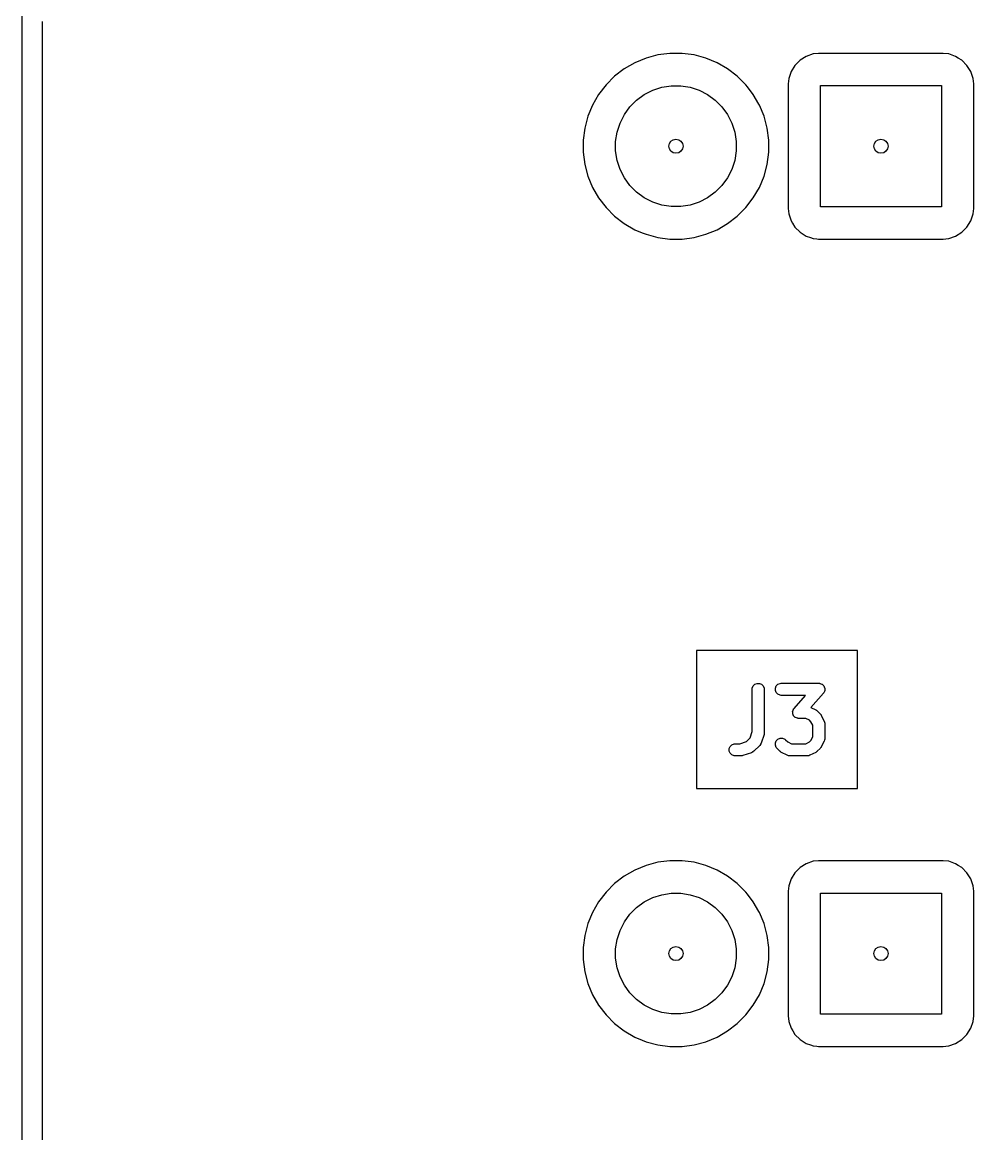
# Model space of a CAD drawing. Extents: x 20 to 124, y -124 to -20.
# Drawn here: x 20 to 43.58, y -96.46 to -68.93 of the extents above; entities that cross this region are included whole.
import ezdxf

# ---------------------------------------------------------------- set-up
doc = ezdxf.new("R2010")
doc.units = 0
doc.layers.add('BLACK', color=7, linetype='CONTINUOUS')
doc.layers.add('WHITE', color=7, linetype='CONTINUOUS')

msp = doc.modelspace()

# ---------------------------------------------------------------- linework, layer by layer
at = {"layer": 'BLACK', "linetype": 'CONTINUOUS'}
for p, q in [((20.5005, -71.849223), (20.5005, -68.911655)), ((35.180328, -69.932318), (34.919168, -70.083099)), ((35.180338, -69.932314), (35.180328, -69.932318)), ((35.458939, -69.816913), (35.180338, -69.932314)), ((35.750233, -69.738861), (35.458939, -69.816913)), ((36.049206, -69.699501), (35.750233, -69.738861)), ((36.049211, -69.6995), (36.049206, -69.699501)), ((36.049217, -69.6995), (36.049211, -69.6995)), ((36.350783, -69.6995), (36.049217, -69.6995)), ((36.350788, -69.6995), (36.350783, -69.6995)), ((36.350793, -69.699501), (36.350788, -69.6995)), ((36.649766, -69.738861), (36.350793, -69.699501)), ((36.94106, -69.816913), (36.649766, -69.738861)), ((37.219661, -69.932314), (36.94106, -69.816913)), ((37.219671, -69.932318), (37.219661, -69.932314)), ((37.480831, -70.083099), (37.219671, -69.932318)), ((39.277737, -69.870184), (39.150184, -69.997737)), ((39.430476, -69.774211), (39.277737, -69.870184)), ((39.600745, -69.714631), (39.430476, -69.774211)), ((39.60075, -69.71463), (39.600745, -69.714631)), ((39.735039, -69.6995), (39.60075, -69.71463)), ((39.735046, -69.6995), (39.735039, -69.6995)), ((42.824954, -69.6995), (39.735046, -69.6995)), ((42.82496, -69.6995), (42.824954, -69.6995)), ((42.959249, -69.71463), (42.82496, -69.6995)), ((42.959254, -69.714631), (42.959249, -69.71463)), ((43.129523, -69.774211), (42.959254, -69.714631)), ((43.197482, -69.816913), (43.129523, -69.774211)), ((43.282262, -69.870184), (43.197482, -69.816913)), ((43.409816, -69.997738), (43.282262, -69.870184)), ((34.919168, -70.083099), (34.679921, -70.266679)), ((37.720078, -70.266679), (37.480831, -70.083099)), ((39.054211, -70.150476), (38.994631, -70.320745)), ((39.150184, -69.997737), (39.054211, -70.150476)), ((43.505789, -70.150478), (43.409816, -69.997738)), ((43.565368, -70.320745), (43.505789, -70.150478)), ((34.466679, -70.479921), (34.283099, -70.719168)), ((34.466685, -70.479914), (34.466679, -70.479921)), ((34.679914, -70.266685), (34.466685, -70.479914)), ((34.679921, -70.266679), (34.679914, -70.266685)), ((37.720085, -70.266685), (37.720078, -70.266679)), ((37.908439, -70.455039), (37.720085, -70.266685)), ((37.933314, -70.479914), (37.908439, -70.455039)), ((37.93332, -70.479921), (37.933314, -70.479914)), ((37.969486, -70.527053), (37.93332, -70.479921)), ((38.99463, -70.32075), (38.9795, -70.455039)), ((38.9795, -70.455039), (38.9795, -73.54496)), ((38.994631, -70.320745), (38.99463, -70.32075)), ((43.565369, -70.32075), (43.565368, -70.320745)), ((43.565854, -70.325054), (43.565369, -70.32075)), ((43.5805, -70.455046), (43.565854, -70.325054)), ((43.5805, -71.874038), (43.5805, -70.455046)), ((34.283099, -70.719168), (34.132318, -70.980328)), ((35.225828, -70.859391), (35.416252, -70.72104)), ((35.416252, -70.72104), (35.625975, -70.614181)), ((35.625975, -70.614181), (35.849832, -70.541445)), ((35.849832, -70.541445), (36.082311, -70.504624)), ((36.082311, -70.504624), (36.317689, -70.504624)), ((36.317689, -70.504624), (36.550168, -70.541445)), ((36.550168, -70.541445), (36.774025, -70.614181)), ((36.774025, -70.614181), (36.983748, -70.72104)), ((36.983748, -70.72104), (37.174172, -70.859391)), ((38.1169, -70.719168), (37.969486, -70.527053)), ((38.254414, -70.95735), (38.1169, -70.719168)), ((39.78, -73.5), (39.78, -70.5)), ((39.78, -70.5), (42.78, -70.5)), ((42.78, -70.5), (42.78, -73.5)), ((34.132314, -70.980338), (34.016913, -71.258939)), ((34.132318, -70.980328), (34.132314, -70.980338)), ((34.92104, -71.216252), (35.059391, -71.025828)), ((35.059391, -71.025828), (35.225828, -70.859391)), ((37.174172, -70.859391), (37.340609, -71.025828)), ((37.340609, -71.025828), (37.47896, -71.216252)), ((38.267683, -70.980332), (38.254414, -70.95735)), ((38.383087, -71.258942), (38.267683, -70.980332)), ((34.016913, -71.258939), (33.938861, -71.550233)), ((34.814181, -71.425975), (34.92104, -71.216252)), ((37.47896, -71.216252), (37.585819, -71.425975)), ((38.461138, -71.550232), (38.383087, -71.258942)), ((33.938861, -71.550233), (33.899501, -71.849206)), ((34.741445, -71.649832), (34.814181, -71.425975)), ((37.585819, -71.425975), (37.658555, -71.649832)), ((38.5005, -71.849217), (38.461138, -71.550232)), ((20.5005, -77.874038), (20.5005, -71.849223)), ((33.899501, -71.849206), (33.8995, -71.849223)), ((33.8995, -71.849223), (33.8995, -72.150776)), ((34.704624, -71.882311), (34.741445, -71.649832)), ((37.658555, -71.649832), (37.695376, -71.882311)), ((38.5005, -72.150783), (38.5005, -71.849217)), ((34.704624, -72.117689), (34.704624, -71.882311)), ((34.741445, -72.350168), (34.704624, -72.117689)), ((37.695376, -72.117689), (37.658555, -72.350168)), ((37.695376, -71.882311), (37.695376, -72.117689)), ((43.5805, -73.544954), (43.5805, -71.874038)), ((33.8995, -72.150776), (33.899501, -72.150793)), ((33.899501, -72.150793), (33.938861, -72.449766)), ((34.814181, -72.574025), (34.741445, -72.350168)), ((37.658555, -72.350168), (37.585819, -72.574025)), ((38.461138, -72.449768), (38.5005, -72.150783)), ((33.938861, -72.449766), (34.016913, -72.74106)), ((34.92104, -72.783748), (34.814181, -72.574025)), ((37.585819, -72.574025), (37.47896, -72.783748)), ((38.383087, -72.741058), (38.461138, -72.449768)), ((34.016913, -72.74106), (34.132314, -73.019661)), ((35.059391, -72.974172), (34.92104, -72.783748)), ((37.47896, -72.783748), (37.340609, -72.974172)), ((38.267683, -73.019668), (38.383087, -72.741058)), ((34.132314, -73.019661), (34.132318, -73.019671)), ((34.132318, -73.019671), (34.283099, -73.280831)), ((35.225828, -73.140609), (35.059391, -72.974172)), ((35.416252, -73.27896), (35.225828, -73.140609)), ((37.174172, -73.140609), (36.983748, -73.27896)), ((37.340609, -72.974172), (37.174172, -73.140609)), ((38.1169, -73.280832), (38.267683, -73.019668)), ((34.283099, -73.280831), (34.466679, -73.520078)), ((35.625975, -73.385819), (35.416252, -73.27896)), ((35.849832, -73.458555), (35.625975, -73.385819)), ((36.082311, -73.495376), (35.849832, -73.458555)), ((36.317689, -73.495376), (36.082311, -73.495376)), ((36.550168, -73.458555), (36.317689, -73.495376)), ((36.774025, -73.385819), (36.550168, -73.458555)), ((36.983748, -73.27896), (36.774025, -73.385819)), ((37.933319, -73.52008), (38.1169, -73.280832)), ((42.78, -73.5), (39.78, -73.5)), ((34.466679, -73.520078), (34.466685, -73.520085)), ((34.466685, -73.520085), (34.679914, -73.733314)), ((34.679914, -73.733314), (34.679921, -73.73332)), ((34.679921, -73.73332), (34.919168, -73.9169)), ((37.480832, -73.9169), (37.72008, -73.733319)), ((37.72008, -73.733319), (37.933319, -73.52008)), ((38.9795, -73.54496), (38.99463, -73.679249)), ((38.99463, -73.679249), (38.994631, -73.679254)), ((38.994631, -73.679254), (39.054211, -73.849523)), ((43.505789, -73.849522), (43.565368, -73.679255)), ((43.565368, -73.679255), (43.5805, -73.544954)), ((34.919168, -73.9169), (35.180328, -74.067681)), ((35.180328, -74.067681), (35.180329, -74.067681)), ((35.180329, -74.067681), (35.180332, -74.067683)), ((35.180332, -74.067683), (35.366072, -74.144619)), ((36.941058, -74.183087), (37.219668, -74.067683)), ((37.219668, -74.067683), (37.480832, -73.9169)), ((39.054211, -73.849523), (39.089964, -73.906423)), ((39.089964, -73.906423), (39.150184, -74.002262)), ((39.150184, -74.002262), (39.277738, -74.129816)), ((43.282262, -74.129816), (43.409816, -74.002262)), ((43.409816, -74.002262), (43.505789, -73.849522)), ((35.366072, -74.144619), (35.458939, -74.183086)), ((35.458939, -74.183086), (35.45894, -74.183086)), ((35.45894, -74.183086), (35.458942, -74.183087)), ((35.458942, -74.183087), (35.750232, -74.261138)), ((35.750232, -74.261138), (36.049217, -74.3005)), ((36.049217, -74.3005), (36.049224, -74.3005)), ((36.049224, -74.3005), (36.350776, -74.3005)), ((36.350776, -74.3005), (36.350783, -74.3005)), ((36.350783, -74.3005), (36.649768, -74.261138)), ((36.649768, -74.261138), (36.941058, -74.183087)), ((39.277738, -74.129816), (39.430478, -74.225789)), ((39.430478, -74.225789), (39.5315, -74.261138)), ((39.5315, -74.261138), (39.600745, -74.285368)), ((39.600745, -74.285368), (39.60075, -74.285369)), ((39.60075, -74.285369), (39.691246, -74.295565)), ((39.691246, -74.295565), (39.73504, -74.300499)), ((39.73504, -74.300499), (39.735043, -74.3005)), ((39.735043, -74.3005), (39.735046, -74.3005)), ((39.735046, -74.3005), (42.824957, -74.3005)), ((42.824957, -74.3005), (42.824958, -74.300499)), ((42.824958, -74.300499), (42.892104, -74.292934)), ((42.892104, -74.292934), (42.959249, -74.285369)), ((42.959249, -74.285369), (42.959252, -74.285368)), ((42.959252, -74.285368), (42.959255, -74.285368)), ((42.959255, -74.285368), (43.129522, -74.225789)), ((43.129522, -74.225789), (43.282262, -74.129816)), ((20.5005, -84.361655), (20.5005, -77.874038)), ((20.5005, -87.910553), (20.5005, -84.361655)), ((40.697225, -84.496187), (36.713071, -84.496187)), ((36.713071, -84.496187), (36.713071, -87.910553)), ((40.697225, -87.910553), (40.697225, -84.496187)), ((38.11528, -85.369992), (38.156664, -85.328608)), ((38.156664, -85.328608), (38.210736, -85.30621)), ((38.210736, -85.30621), (38.269264, -85.30621)), ((38.269264, -85.30621), (38.323336, -85.328608)), ((38.323336, -85.328608), (38.36472, -85.369992)), ((38.686708, -85.369992), (38.728092, -85.328608)), ((38.728092, -85.328608), (38.782164, -85.30621)), ((38.782164, -85.30621), (38.811428, -85.303328)), ((38.811428, -85.303328), (39.74, -85.303328)), ((39.74, -85.303328), (39.755477, -85.304852)), ((39.755477, -85.304852), (39.759412, -85.30459)), ((39.759412, -85.30459), (39.762122, -85.305506)), ((39.762122, -85.305506), (39.769264, -85.30621)), ((39.769264, -85.30621), (39.791778, -85.315536)), ((39.791778, -85.315536), (39.814854, -85.32334)), ((39.814854, -85.32334), (39.818661, -85.326671)), ((39.818661, -85.326671), (39.823336, -85.328608)), ((39.823336, -85.328608), (39.840565, -85.345837)), ((39.840565, -85.345837), (39.858901, -85.361881)), ((38.09, -85.453328), (38.092882, -85.424064)), ((38.09, -86.500416), (38.09, -85.453328)), ((38.092882, -85.424064), (38.11528, -85.369992)), ((38.36472, -85.369992), (38.387118, -85.424064)), ((38.387118, -85.424064), (38.39, -85.453328)), ((38.39, -85.453328), (38.39, -86.524757)), ((38.66431, -85.424064), (38.686708, -85.369992)), ((38.66431, -85.482592), (38.66431, -85.424064)), ((38.686708, -85.536664), (38.66431, -85.482592)), ((38.728092, -85.578048), (38.686708, -85.536664)), ((38.782164, -85.600446), (38.728092, -85.578048)), ((38.811428, -85.603328), (38.782164, -85.600446)), ((39.409435, -85.603328), (38.811428, -85.603328)), ((39.127113, -85.925981), (39.409435, -85.603328)), ((39.852886, -85.552104), (39.545952, -85.902886)), ((39.861929, -85.539454), (39.852886, -85.552104)), ((39.858901, -85.361881), (39.861143, -85.366415)), ((39.861143, -85.366415), (39.86472, -85.369992)), ((39.86472, -85.536664), (39.861929, -85.539454)), ((39.86472, -85.369992), (39.874046, -85.392508)), ((39.865815, -85.534019), (39.86472, -85.536664)), ((39.869988, -85.528183), (39.865815, -85.534019)), ((39.877793, -85.505103), (39.869988, -85.528183)), ((39.874046, -85.392508), (39.884845, -85.414344)), ((39.887118, -85.482592), (39.877793, -85.505103)), ((39.884845, -85.414344), (39.885181, -85.419388)), ((39.885181, -85.419388), (39.887118, -85.424064)), ((39.887118, -85.424064), (39.887118, -85.448439)), ((39.887118, -85.448439), (39.888738, -85.47274)), ((39.888738, -85.47274), (39.887118, -85.47753)), ((39.887118, -85.47753), (39.887118, -85.482592)), ((39.545952, -85.902886), (39.664225, -85.962021)), ((39.091261, -86.005345), (39.092882, -86.000552)), ((39.092882, -86.029654), (39.091261, -86.005345)), ((39.092882, -85.995493), (39.102205, -85.972984)), ((39.092882, -86.000552), (39.092882, -85.995493)), ((39.092882, -86.054021), (39.092882, -86.029654)), ((39.094818, -86.058696), (39.092882, -86.054021)), ((39.095155, -86.063741), (39.094818, -86.058696)), ((39.105953, -86.085576), (39.095155, -86.063741)), ((39.102205, -85.972984), (39.110012, -85.949903)), ((39.11528, -86.108093), (39.105953, -86.085576)), ((39.110012, -85.949903), (39.114183, -85.944066)), ((39.114183, -85.944066), (39.11528, -85.941421)), ((39.11528, -85.941421), (39.118069, -85.938631)), ((39.118856, -86.111669), (39.11528, -86.108093)), ((39.118069, -85.938631), (39.127113, -85.925981)), ((39.121099, -86.116204), (39.118856, -86.111669)), ((39.139434, -86.132247), (39.121099, -86.116204)), ((39.156664, -86.149477), (39.139434, -86.132247)), ((39.161338, -86.151413), (39.156664, -86.149477)), ((39.165146, -86.154745), (39.161338, -86.151413)), ((39.188227, -86.162551), (39.165146, -86.154745)), ((39.210736, -86.171875), (39.188227, -86.162551)), ((39.217873, -86.172577), (39.210736, -86.171875)), ((39.220588, -86.173496), (39.217873, -86.172577)), ((39.224527, -86.173233), (39.220588, -86.173496)), ((39.24, -86.174757), (39.224527, -86.173233)), ((39.418876, -86.174757), (39.24, -86.174757)), ((39.508289, -86.219463), (39.418876, -86.174757)), ((39.664225, -85.962021), (39.676819, -85.969949)), ((39.676819, -85.969949), (39.680479, -85.971465)), ((39.680479, -85.971465), (39.684599, -85.974846)), ((39.684599, -85.974846), (39.68911, -85.977686)), ((39.68911, -85.977686), (39.691704, -85.980677)), ((39.691704, -85.980677), (39.70321, -85.99012)), ((39.70321, -85.99012), (39.774638, -86.061549)), ((39.774638, -86.061549), (39.784076, -86.073049)), ((39.784076, -86.073049), (39.78707, -86.075646)), ((39.78707, -86.075646), (39.78991, -86.080158)), ((39.78991, -86.080158), (39.793292, -86.084279)), ((39.793292, -86.084279), (39.794807, -86.087938)), ((39.794807, -86.087938), (39.802735, -86.100532)), ((39.802735, -86.100532), (39.874164, -86.243388)), ((39.545292, -86.256467), (39.508289, -86.219463)), ((39.59, -86.345881), (39.545292, -86.256467)), ((39.59, -86.632203), (39.59, -86.345881)), ((39.874164, -86.243388), (39.884673, -86.270852)), ((39.884673, -86.270852), (39.885054, -86.276226)), ((39.885054, -86.276226), (39.887118, -86.281207)), ((39.887118, -86.281207), (39.89, -86.310471)), ((39.89, -86.310471), (39.89, -86.667614)), ((37.944687, -86.750794), (38.037466, -86.658014)), ((38.037466, -86.658014), (38.09, -86.500416)), ((38.382302, -86.572192), (38.310873, -86.786477)), ((38.385601, -86.557682), (38.382302, -86.572192)), ((38.387118, -86.554021), (38.385601, -86.557682)), ((38.38764, -86.548712), (38.387118, -86.554021)), ((38.388822, -86.543518), (38.38764, -86.548712)), ((38.39, -86.524757), (38.388541, -86.539568)), ((38.388541, -86.539568), (38.388822, -86.543518)), ((38.66431, -86.781208), (38.686707, -86.727136)), ((38.686707, -86.727136), (38.728093, -86.68575)), ((38.728093, -86.68575), (38.782165, -86.663353)), ((38.782165, -86.663353), (38.840691, -86.663353)), ((38.840691, -86.663353), (38.894763, -86.68575)), ((38.894763, -86.68575), (38.917494, -86.704405)), ((38.917494, -86.704405), (38.97171, -86.758621)), ((39.508289, -86.758621), (39.545292, -86.721617)), ((39.545292, -86.721617), (39.59, -86.632203)), ((39.874164, -86.734697), (39.802735, -86.877553)), ((39.884673, -86.707233), (39.874164, -86.734697)), ((39.885054, -86.701858), (39.884673, -86.707233)), ((39.887118, -86.696878), (39.885054, -86.701858)), ((39.89, -86.667614), (39.887118, -86.696878)), ((37.521453, -86.924064), (37.543851, -86.869992)), ((37.521453, -86.982592), (37.521453, -86.924064)), ((37.543851, -87.036664), (37.521453, -86.982592)), ((37.543851, -86.869992), (37.585235, -86.828608)), ((37.585235, -86.828608), (37.639307, -86.80621)), ((37.639307, -86.80621), (37.668571, -86.803328)), ((37.668571, -86.803328), (37.787085, -86.803328)), ((37.787085, -86.803328), (37.944687, -86.750794)), ((38.099999, -87.012215), (38.073148, -87.024203)), ((38.10407, -87.008683), (38.099999, -87.012215)), ((38.10905, -87.006621), (38.10407, -87.008683)), ((38.13178, -86.987966), (38.10905, -87.006621)), ((38.274637, -86.845108), (38.13178, -86.987966)), ((38.293292, -86.822377), (38.274637, -86.845108)), ((38.295354, -86.817397), (38.293292, -86.822377)), ((38.298885, -86.813327), (38.295354, -86.817397)), ((38.310873, -86.786477), (38.298885, -86.813327)), ((38.66431, -86.839734), (38.66431, -86.781208)), ((38.686707, -86.893806), (38.66431, -86.839734)), ((38.705362, -86.916537), (38.686707, -86.893806)), ((38.776791, -86.987966), (38.705362, -86.916537)), ((38.788295, -86.997407), (38.776791, -86.987966)), ((38.79089, -87.000399), (38.788295, -86.997407)), ((38.795399, -87.003237), (38.79089, -87.000399)), ((38.799522, -87.006621), (38.795399, -87.003237)), ((38.803183, -87.008137), (38.799522, -87.006621)), ((38.815775, -87.016064), (38.803183, -87.008137)), ((38.97171, -86.758621), (39.061124, -86.803328)), ((39.061124, -86.803328), (39.418876, -86.803328)), ((39.418876, -86.803328), (39.508289, -86.758621)), ((39.676819, -87.008135), (39.664225, -87.016064)), ((39.680479, -87.00662), (39.676819, -87.008135)), ((39.684599, -87.003238), (39.680479, -87.00662)), ((39.68911, -87.000399), (39.684599, -87.003238)), ((39.691704, -86.997407), (39.68911, -87.000399)), ((39.70321, -86.987965), (39.691704, -86.997407)), ((39.774638, -86.916536), (39.70321, -86.987965)), ((39.784076, -86.905035), (39.774638, -86.916536)), ((39.78707, -86.902439), (39.784076, -86.905035)), ((39.78991, -86.897926), (39.78707, -86.902439)), ((39.793292, -86.893806), (39.78991, -86.897926)), ((39.794807, -86.890146), (39.793292, -86.893806)), ((39.802735, -86.877553), (39.794807, -86.890146)), ((37.585235, -87.078048), (37.543851, -87.036664)), ((37.639307, -87.100446), (37.585235, -87.078048)), ((37.668571, -87.103328), (37.639307, -87.100446)), ((37.811428, -87.103328), (37.668571, -87.103328)), ((37.826233, -87.101869), (37.811428, -87.103328)), ((37.830188, -87.102151), (37.826233, -87.101869)), ((37.835389, -87.100968), (37.830188, -87.102151)), ((37.840692, -87.100446), (37.835389, -87.100968)), ((37.844349, -87.09893), (37.840692, -87.100446)), ((37.858862, -87.095631), (37.844349, -87.09893)), ((38.073148, -87.024203), (37.858862, -87.095631)), ((38.958633, -87.087492), (38.815775, -87.016064)), ((38.986096, -87.098002), (38.958633, -87.087492)), ((38.991471, -87.098383), (38.986096, -87.098002)), ((38.99645, -87.100446), (38.991471, -87.098383)), ((39.025714, -87.103328), (38.99645, -87.100446)), ((39.454285, -87.103328), (39.025714, -87.103328)), ((39.483549, -87.100446), (39.454285, -87.103328)), ((39.488527, -87.098383), (39.483549, -87.100446)), ((39.493903, -87.098002), (39.488527, -87.098383)), ((39.521366, -87.087492), (39.493903, -87.098002)), ((39.664225, -87.016064), (39.521366, -87.087492)), ((20.5005, -88.911655), (20.5005, -87.910553)), ((36.713071, -87.910553), (40.697225, -87.910553)), ((20.5005, -91.849223), (20.5005, -88.911655)), ((35.750233, -89.738861), (35.458939, -89.816913)), ((36.049206, -89.699501), (35.750233, -89.738861)), ((36.049211, -89.6995), (36.049206, -89.699501)), ((36.049217, -89.6995), (36.049211, -89.6995)), ((36.350783, -89.6995), (36.049217, -89.6995)), ((36.350788, -89.6995), (36.350783, -89.6995)), ((36.350793, -89.699501), (36.350788, -89.6995)), ((36.649766, -89.738861), (36.350793, -89.699501)), ((36.94106, -89.816913), (36.649766, -89.738861)), ((39.600745, -89.714631), (39.430476, -89.774211)), ((39.60075, -89.71463), (39.600745, -89.714631)), ((39.735039, -89.6995), (39.60075, -89.71463)), ((39.735046, -89.6995), (39.735039, -89.6995)), ((42.824954, -89.6995), (39.735046, -89.6995)), ((42.82496, -89.6995), (42.824954, -89.6995)), ((42.959249, -89.71463), (42.82496, -89.6995)), ((42.959254, -89.714631), (42.959249, -89.71463)), ((43.129523, -89.774211), (42.959254, -89.714631)), ((35.180328, -89.932318), (34.919168, -90.083099)), ((35.180338, -89.932314), (35.180328, -89.932318)), ((35.458939, -89.816913), (35.180338, -89.932314)), ((37.219661, -89.932314), (36.94106, -89.816913)), ((37.219671, -89.932318), (37.219661, -89.932314)), ((37.480831, -90.083099), (37.219671, -89.932318)), ((39.150184, -89.997737), (39.054211, -90.150476)), ((39.277737, -89.870184), (39.150184, -89.997737)), ((39.430476, -89.774211), (39.277737, -89.870184)), ((43.197482, -89.816913), (43.129523, -89.774211)), ((43.282262, -89.870184), (43.197482, -89.816913)), ((43.409816, -89.997738), (43.282262, -89.870184)), ((43.505789, -90.150478), (43.409816, -89.997738)), ((34.679914, -90.266685), (34.466685, -90.479914)), ((34.679921, -90.266679), (34.679914, -90.266685)), ((34.919168, -90.083099), (34.679921, -90.266679)), ((37.720078, -90.266679), (37.480831, -90.083099)), ((37.720085, -90.266685), (37.720078, -90.266679)), ((37.908439, -90.455039), (37.720085, -90.266685)), ((39.054211, -90.150476), (38.994631, -90.320745)), ((43.565368, -90.320745), (43.505789, -90.150478)), ((34.466679, -90.479921), (34.283099, -90.719168)), ((34.466685, -90.479914), (34.466679, -90.479921)), ((35.625975, -90.614181), (35.849832, -90.541445)), ((35.849832, -90.541445), (36.082311, -90.504624)), ((36.082311, -90.504624), (36.317689, -90.504624)), ((36.317689, -90.504624), (36.550168, -90.541445)), ((36.550168, -90.541445), (36.774025, -90.614181)), ((37.933314, -90.479914), (37.908439, -90.455039)), ((37.93332, -90.479921), (37.933314, -90.479914)), ((37.969486, -90.527053), (37.93332, -90.479921)), ((38.1169, -90.719168), (37.969486, -90.527053)), ((38.99463, -90.32075), (38.9795, -90.455039)), ((38.9795, -90.455039), (38.9795, -93.54496)), ((38.994631, -90.320745), (38.99463, -90.32075)), ((39.78, -93.5), (39.78, -90.5)), ((39.78, -90.5), (42.78, -90.5)), ((42.78, -90.5), (42.78, -93.5)), ((43.5805, -90.455046), (43.565368, -90.320745)), ((43.5805, -91.874038), (43.5805, -90.455046)), ((34.283099, -90.719168), (34.132318, -90.980328)), ((35.059391, -91.025828), (35.225828, -90.859391)), ((35.225828, -90.859391), (35.416252, -90.72104)), ((35.416252, -90.72104), (35.625975, -90.614181)), ((36.774025, -90.614181), (36.983748, -90.72104)), ((36.983748, -90.72104), (37.174172, -90.859391)), ((37.174172, -90.859391), (37.340609, -91.025828)), ((38.254414, -90.95735), (38.1169, -90.719168)), ((34.132314, -90.980338), (34.016913, -91.258939)), ((34.132318, -90.980328), (34.132314, -90.980338)), ((34.92104, -91.216252), (35.059391, -91.025828)), ((37.340609, -91.025828), (37.47896, -91.216252)), ((38.267683, -90.980332), (38.254414, -90.95735)), ((38.383087, -91.258942), (38.267683, -90.980332)), ((34.016913, -91.258939), (33.938861, -91.550233)), ((34.814181, -91.425975), (34.92104, -91.216252)), ((37.47896, -91.216252), (37.585819, -91.425975)), ((38.461138, -91.550232), (38.383087, -91.258942)), ((33.938861, -91.550233), (33.899501, -91.849206)), ((34.704624, -91.882311), (34.741445, -91.649832)), ((34.741445, -91.649832), (34.814181, -91.425975)), ((37.585819, -91.425975), (37.658555, -91.649832)), ((37.658555, -91.649832), (37.695376, -91.882311)), ((38.5005, -91.849217), (38.461138, -91.550232)), ((20.5005, -97.874038), (20.5005, -91.849223)), ((33.899501, -91.849206), (33.8995, -91.849223)), ((33.8995, -91.849223), (33.8995, -92.150776)), ((34.704624, -92.117689), (34.704624, -91.882311)), ((37.695376, -91.882311), (37.695376, -92.117689)), ((38.5005, -92.150783), (38.5005, -91.849217)), ((43.5805, -93.544954), (43.5805, -91.874038)), ((33.8995, -92.150776), (33.899501, -92.150793)), ((33.899501, -92.150793), (33.938861, -92.449766)), ((34.741445, -92.350168), (34.704624, -92.117689)), ((37.695376, -92.117689), (37.658555, -92.350168)), ((38.461138, -92.449768), (38.5005, -92.150783)), ((33.938861, -92.449766), (34.016913, -92.74106)), ((34.814181, -92.574025), (34.741445, -92.350168)), ((37.658555, -92.350168), (37.585819, -92.574025)), ((38.383087, -92.741058), (38.461138, -92.449768)), ((34.016913, -92.74106), (34.132314, -93.019661)), ((34.92104, -92.783748), (34.814181, -92.574025)), ((35.059391, -92.974172), (34.92104, -92.783748)), ((37.47896, -92.783748), (37.340609, -92.974172)), ((37.585819, -92.574025), (37.47896, -92.783748)), ((38.267683, -93.019668), (38.383087, -92.741058)), ((34.132314, -93.019661), (34.132318, -93.019671)), ((34.132318, -93.019671), (34.283099, -93.280831)), ((35.225828, -93.140609), (35.059391, -92.974172)), ((37.340609, -92.974172), (37.174172, -93.140609)), ((38.1169, -93.280832), (38.267683, -93.019668)), ((34.283099, -93.280831), (34.466679, -93.520078)), ((35.416252, -93.27896), (35.225828, -93.140609)), ((35.625975, -93.385819), (35.416252, -93.27896)), ((36.983748, -93.27896), (36.774025, -93.385819)), ((37.174172, -93.140609), (36.983748, -93.27896)), ((37.933319, -93.52008), (38.1169, -93.280832)), ((34.466679, -93.520078), (34.466685, -93.520085)), ((34.466685, -93.520085), (34.679914, -93.733314)), ((35.849832, -93.458555), (35.625975, -93.385819)), ((36.082311, -93.495376), (35.849832, -93.458555)), ((36.317689, -93.495376), (36.082311, -93.495376)), ((36.550168, -93.458555), (36.317689, -93.495376)), ((36.774025, -93.385819), (36.550168, -93.458555)), ((37.72008, -93.733319), (37.933319, -93.52008)), ((38.9795, -93.54496), (38.99463, -93.679249)), ((42.78, -93.5), (39.78, -93.5)), ((43.565368, -93.679255), (43.5805, -93.544954)), ((34.679914, -93.733314), (34.679921, -93.73332)), ((34.679921, -93.73332), (34.919168, -93.9169)), ((37.480832, -93.9169), (37.72008, -93.733319)), ((38.99463, -93.679249), (38.994631, -93.679254)), ((38.994631, -93.679254), (39.054211, -93.849523)), ((39.054211, -93.849523), (39.096547, -93.9169)), ((43.409816, -94.002262), (43.505789, -93.849522)), ((43.505789, -93.849522), (43.565368, -93.679255)), ((34.919168, -93.9169), (35.180328, -94.067681)), ((35.180328, -94.067681), (35.180329, -94.067681)), ((35.180329, -94.067681), (35.180332, -94.067683)), ((35.180332, -94.067683), (35.366072, -94.144619)), ((35.366072, -94.144619), (35.458939, -94.183086)), ((36.941058, -94.183087), (37.219668, -94.067683)), ((37.219668, -94.067683), (37.480832, -93.9169)), ((39.096547, -93.9169), (39.150184, -94.002262)), ((39.150184, -94.002262), (39.277738, -94.129816)), ((39.277738, -94.129816), (39.430478, -94.225789)), ((43.129522, -94.225789), (43.282262, -94.129816)), ((43.282262, -94.129816), (43.409816, -94.002262)), ((35.458939, -94.183086), (35.45894, -94.183086)), ((35.45894, -94.183086), (35.458942, -94.183087)), ((35.458942, -94.183087), (35.750232, -94.261138)), ((35.750232, -94.261138), (36.049217, -94.3005)), ((36.049217, -94.3005), (36.049224, -94.3005)), ((36.049224, -94.3005), (36.350776, -94.3005)), ((36.350776, -94.3005), (36.350783, -94.3005)), ((36.350783, -94.3005), (36.649768, -94.261138)), ((36.649768, -94.261138), (36.941058, -94.183087)), ((39.430478, -94.225789), (39.5315, -94.261138)), ((39.5315, -94.261138), (39.600745, -94.285368)), ((39.600745, -94.285368), (39.60075, -94.285369)), ((39.60075, -94.285369), (39.691246, -94.295565)), ((39.691246, -94.295565), (39.73504, -94.300499)), ((39.73504, -94.300499), (39.735043, -94.3005)), ((39.735043, -94.3005), (39.735046, -94.3005)), ((39.735046, -94.3005), (42.824957, -94.3005)), ((42.824957, -94.3005), (42.824958, -94.300499)), ((42.824958, -94.300499), (42.892104, -94.292934)), ((42.892104, -94.292934), (42.959249, -94.285369)), ((42.959249, -94.285369), (42.959252, -94.285368)), ((42.959252, -94.285368), (42.959255, -94.285368)), ((42.959255, -94.285368), (43.129522, -94.225789))]:
    msp.add_line(p, q, dxfattribs=at)
at = {"layer": 'BLACK'}
for centre in [(36.2, -72), (41.28, -72), (36.2, -92), (41.28, -92)]:
    msp.add_circle(centre, 0.175, dxfattribs=at)
at = {"layer": 'WHITE', "linetype": 'CONTINUOUS'}
msp.add_line((20, -124), (20, -20), dxfattribs=at)
at = {"layer": 'WHITE'}
for centre in [(36.2, -72), (41.28, -72), (36.2, -92), (41.28, -92)]:
    msp.add_circle(centre, 0.175, dxfattribs=at)

doc.saveas('drawing.dxf')
